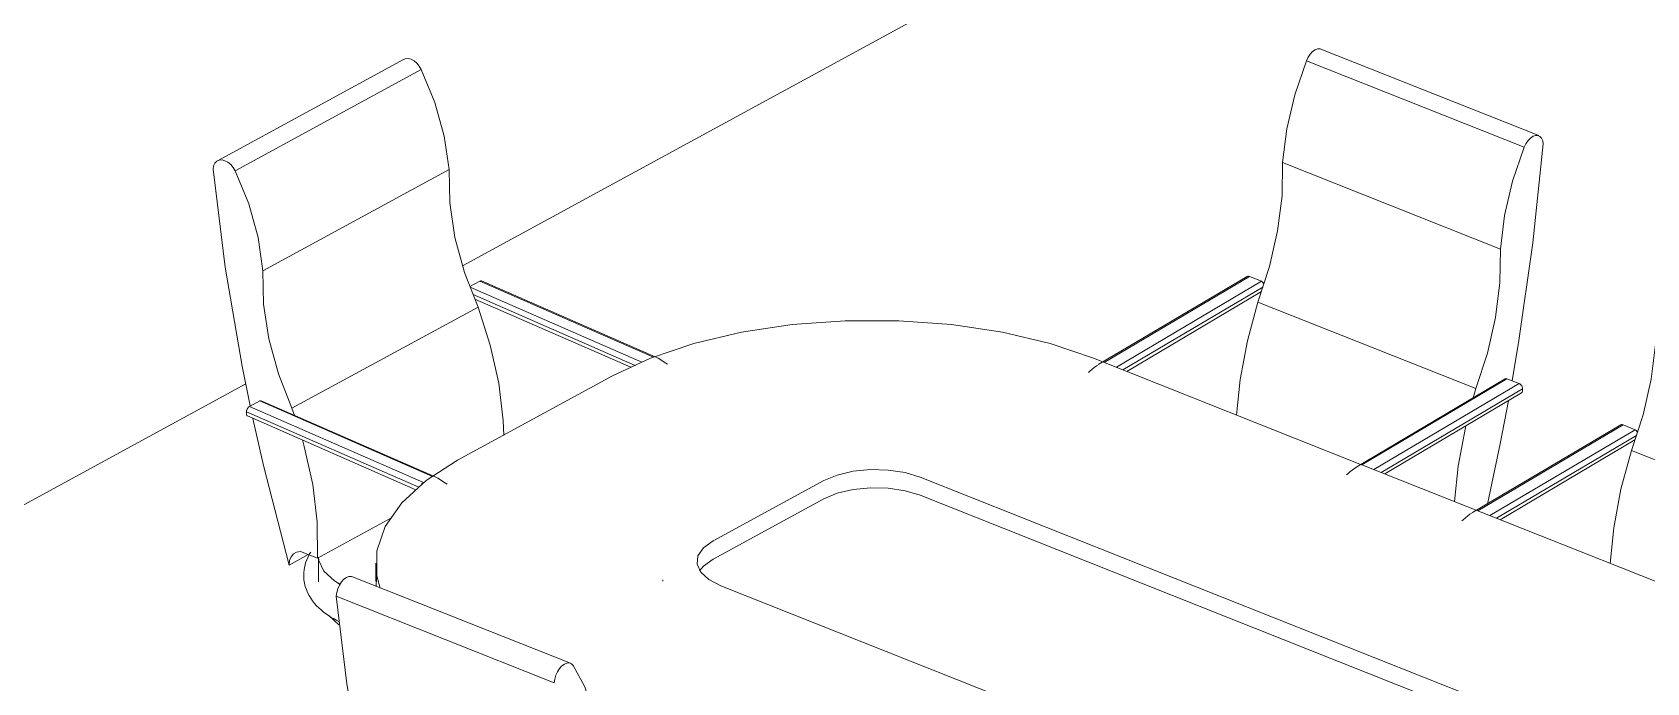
# Model space of a CAD drawing. Header units: millimetres. Extents: x -44545 to 51785, y -22696 to 32686.
# Drawn here: x 17690 to 20056, y 21611 to 22564 of the extents above; entities that cross this region are included whole.
import ezdxf

# ---------------------------------------------------------------- set-up
doc = ezdxf.new("R2010")
doc.units = ezdxf.units.MM
doc.layers.add('A-FLOR', color=192, linetype='Continuous', lineweight=9)
doc.layers.add('A-GENM', color=13, linetype='Continuous', lineweight=9)

# ---------------------------------------------------------------- blocks, each defined once
blk = doc.blocks.new('Table Conference 8 Seater_1_ - Table Conference 8 Seater_1_-199038-3D Section 3')
at = {"layer": 'A-GENM'}
for p, q in [((19897.8, 22412.9), (19578.4, 22539.7)), ((18233.9, 22524.6), (17961.2, 22376)), ((17987.1, 22361.1), (18259.8, 22509.7)), ((19557.2, 22522.6), (19876.6, 22395.8)), ((18027.8, 22214.7), (18300.5, 22363.3)), ((19522.4, 22373.5), (19841.9, 22246.6)), ((18331.2, 22191.8), (18345.5, 22199.7)), ((18600.3, 22088.2), (18345.5, 22199.7)), ((18602.9, 22088.6), (18348.1, 22200.1)), ((19470.5, 22206.5), (19253, 22077.7)), ((19473.7, 22206.4), (19261, 22080.4)), ((19278.7, 22073.4), (19491.4, 22199.4)), ((19473.7, 22206.4), (19491.4, 22199.4)), ((18331.5, 22191), (18583.2, 22080.8)), ((18573.2, 22076.2), (18335.8, 22180.1)), ((18338.4, 22173.4), (18567.1, 22073.3)), ((19493.3, 22190.9), (19288.4, 22069.5)), ((19293.8, 22067.4), (19491.2, 22184.3)), ((18343, 22161.7), (18070.3, 22013.2)), ((19805.6, 22042.2), (19486.2, 22169)), ((19638.1, 21930.6), (19245.1, 22086.7)), ((18540.2, 22060.8), (18313, 21937)), ((19848.7, 22056.3), (19631.3, 21927.5)), ((19638.6, 21930.6), (19851.2, 22056.5)), ((19851.2, 22056.5), (19868.9, 22049.5)), ((19868.9, 22049.5), (19656.1, 21923.5)), ((19873.9, 22042), (19666.7, 21919.3)), ((19672, 21917.1), (19872.7, 22036)), ((19805.6, 22042.2), (19801.5, 22028.5)), ((19874, 22038.8), (19873.9, 22042)), ((18003.9, 22008.1), (18003.8, 22004.8)), ((18256.1, 21897.6), (18003.9, 22008.1)), ((18008.2, 22015.9), (18023.3, 22024.1)), ((18263, 21904.3), (18008.2, 22015.9)), ((18023.3, 22024.1), (18276.2, 21913.4)), ((18280, 21912.6), (18025.2, 22024.2)), ((18074.2, 22002.6), (18070.3, 22013.2)), ((18005, 22002), (18252, 21893.9)), ((20018, 21989.1), (19800.6, 21860.3)), ((19808.6, 21862.9), (20021.3, 21989)), ((20021.3, 21989), (20039, 21981.9)), ((20039, 21981.9), (19826.2, 21855.9)), ((20040.9, 21973.4), (19836, 21852)), ((19841.3, 21849.9), (20038.7, 21966.8)), ((20353.1, 21824.7), (20033.7, 21951.6)), ((20185.6, 21713.2), (19638.4, 21930.5)), ((18687.7, 21818.8), (18850, 21907.2)), ((18991, 21912.4), (20436, 21338.5)), ((18687.7, 21792.2), (18850, 21880.7)), ((18850, 21880.7), (18687.7, 21792.2)), ((18991, 21885.8), (20436, 21312)), ((20436, 21312), (18991, 21885.8)), ((18107.7, 21793.5), (18215.3, 21852.1)), ((18066.1, 21783.5), (18094.3, 21798.8)), ((18082.6, 21803.5), (18107.7, 21793.5)), ((18109.2, 21795.1), (18109.2, 21759.1)), ((18193.2, 21786), (18193.2, 21759.4)), ((18193.5, 21752.2), (18194.8, 21777.6)), ((18478.4, 21639.6), (18159, 21766.4)), ((18613.7, 21762), (18613.7, 21759.9)), ((20143.8, 21179.4), (18698.8, 21753.2)), ((18454.7, 21611), (18135.3, 21737.9)), ((18139.2, 21695.8), (18124.4, 21709.3))]:
    blk.add_line(p, q, dxfattribs=at)
for points in [[(19557.2, 22522.6, 0), (19559.7, 22527.9, 0), (19562.8, 22532.5, 0), (19566.3, 22536.2, 0), (19570, 22538.8, 0), (19573.7, 22540.1, 0), (19577.2, 22540.1, 0), (19578.4, 22539.7, 0)], [(18232.8, 22523.9, 0), (18236.4, 22525.5, 0), (18240.5, 22525.8, 0), (18244.8, 22524.8, 0), (18249.2, 22522.5, 0), (18253.3, 22519.1, 0), (18256.9, 22514.7, 0), (18259.8, 22509.7, 0)], [(18259.8, 22509.7, 0), (18279.8, 22461.3, 0), (18293.5, 22412, 0), (18300.5, 22363.3, 0)], [(19522.4, 22373.5, 0), (19528.4, 22422.7, 0), (19540.1, 22472.9, 0), (19557.2, 22522.6, 0)], [(19904.3, 22400.8, 0), (19903.6, 22405.4, 0), (19902, 22409.2, 0), (19899.6, 22411.8, 0), (19896.6, 22413.2, 0), (19893.1, 22413.3, 0), (19889.4, 22411.9, 0), (19885.7, 22409.3, 0), (19882.2, 22405.6, 0), (19879.1, 22401, 0), (19876.6, 22395.8, 0)], [(19876.6, 22395.8, 0), (19859.5, 22346, 0), (19847.8, 22295.8, 0), (19841.9, 22246.6, 0)], [(19858.7, 22053.9, 0), (19868, 22109.2, 0), (19889, 22255.8, 0), (19904.3, 22400.8, 0)], [(17987.1, 22361.1, 0), (17984.2, 22366.1, 0), (17980.6, 22370.5, 0), (17976.5, 22373.9, 0), (17972.1, 22376.2, 0), (17967.8, 22377.3, 0), (17963.7, 22377, 0), (17960.1, 22375.3, 0), (17957.3, 22372.5, 0), (17955.5, 22368.6, 0), (17954.6, 22363.9, 0)], [(17954.6, 22363.9, 0), (17972.6, 22220.2, 0), (17997.2, 22075.2, 0), (18008.9, 22016.8, 0)], [(18300.5, 22363.3, 0), (18301.5, 22314.3, 0), (18309.1, 22263.6, 0), (18323.1, 22212.3, 0), (18343, 22161.7, 0)], [(19486.2, 22169, 0), (19503.2, 22221, 0), (19515.1, 22273.2, 0), (19521.6, 22324.5, 0), (19522.4, 22373.5, 0)], [(18027.8, 22214.7, 0), (18020.8, 22263.4, 0), (18007.1, 22312.7, 0), (17987.1, 22361.1, 0)], [(19841.9, 22246.6, 0), (19841, 22197.6, 0), (19834.5, 22146.3, 0), (19822.6, 22094.1, 0), (19805.6, 22042.2, 0)], [(18070.3, 22013.2, 0), (18050.4, 22063.7, 0), (18036.4, 22115, 0), (18028.8, 22165.8, 0), (18027.8, 22214.7, 0)], [(18345.5, 22199.7, 0), (18346.5, 22200.1, 0), (18347.4, 22200.3, 0), (18348.2, 22200.1, 0)], [(19470.6, 22206.6, 0), (19471.6, 22206.9, 0), (19472.6, 22206.8, 0), (19473.7, 22206.4, 0)], [(19491.4, 22199.4, 0), (19492.6, 22198.7, 0), (19493.6, 22197.6, 0), (19494.5, 22196.4, 0)], [(18343, 22161.7, 0), (18361, 22106, 0), (18373.4, 22050.2, 0), (18379.9, 21995.2, 0), (18380.8, 21973.4, 0)], [(19454.9, 22003.3, 0), (19460.2, 22055.4, 0), (19470.8, 22112.1, 0), (19486.2, 22169, 0)], [(20033.7, 21951.6, 0), (20050.8, 22003.5, 0), (20062.7, 22055.7, 0), (20069.1, 22107, 0), (20070, 22156, 0)], [(19245.1, 22086.7, 0), (19181.7, 22108.1, 0), (19111.8, 22124.7, 0), (19037.1, 22135.9, 0), (18959.6, 22141.6, 0), (18881.2, 22141.6, 0), (18803.7, 22135.9, 0), (18729.1, 22124.6, 0), (18659.2, 22108.1, 0), (18595.7, 22086.6, 0), (18540.2, 22060.8, 0)], [(18603, 22088.6, 0), (18606.9, 22086.5, 0), (18610.8, 22084.4, 0), (18614.6, 22082, 0), (18618.4, 22079.5, 0), (18620.7, 22077.9, 0)], [(19252.8, 22077.6, 0), (19249.5, 22075.3, 0), (19246.2, 22072.9, 0), (19242.9, 22070.2, 0), (19239.6, 22067.5, 0), (19237.7, 22065.7, 0)], [(19848.7, 22056.3, 0), (19849, 22056.5, 0), (19850.1, 22056.7, 0), (19851.2, 22056.5, 0)], [(19868.9, 22049.5, 0), (19870, 22049, 0), (19871.1, 22048.2, 0), (19872, 22047.2, 0), (19872.9, 22046, 0), (19873.5, 22044.7, 0), (19873.8, 22043.3, 0), (19873.9, 22042, 0)], [(19874, 22038.8, 0), (19873.9, 22037.7, 0), (19873.5, 22036.8, 0), (19873, 22036.2, 0), (19872.7, 22036, 0)], [(18003.9, 22008.1, 0), (18003.9, 22009.4, 0), (18004.3, 22010.8, 0), (18004.8, 22012.1, 0), (18005.5, 22013.4, 0), (18006.3, 22014.5, 0), (18007.2, 22015.3, 0), (18008.2, 22015.9, 0)], [(18023.3, 22024.1, 0), (18024.3, 22024.3, 0), (18025.1, 22024.2, 0), (18025.2, 22024.2, 0)], [(19822.8, 21872.9, 0), (19841.4, 21961.3, 0), (19853.4, 22024.3, 0)], [(18005.3, 22002, 0), (18004.6, 22002.3, 0), (18004.1, 22002.9, 0), (18003.8, 22003.8, 0), (18003.8, 22004.8, 0)], [(18012.8, 21998.4, 0), (18028.4, 21929.5, 0), (18066.1, 21783.5, 0)], [(19790.8, 21987.7, 0), (19790.2, 21985.2, 0), (19779.6, 21928.5, 0), (19774.3, 21876.4, 0)], [(20018.2, 21989.2, 0), (20019.1, 21989.4, 0), (20020.2, 21989.4, 0), (20021.3, 21989, 0)], [(18107.7, 21793.5, 0), (18107.2, 21846.6, 0), (18100.7, 21901.6, 0), (18088.3, 21957.4, 0), (18085.6, 21967.1, 0)], [(20039, 21981.9, 0), (20040.1, 21981.2, 0), (20041.2, 21980.2, 0), (20042.1, 21978.9, 0)], [(18313, 21937, 0), (18266.9, 21907.5, 0), (18231.3, 21874.9, 0), (18207, 21840.2, 0), (18194.8, 21804.2, 0), (18194.8, 21767.7, 0), (18199.4, 21749.5, 0)], [(20002.4, 21785.8, 0), (20007.8, 21837.9, 0), (20018.3, 21894.6, 0), (20033.7, 21951.6, 0)], [(18280, 21912.6, 0), (18283.9, 21910.6, 0), (18287.8, 21908.4, 0), (18291.6, 21906.1, 0), (18295.4, 21903.6, 0), (18297.8, 21901.9, 0)], [(18850, 21907.2, 0), (18869.4, 21915.3, 0), (18892.7, 21920.9, 0), (18918.2, 21923.4, 0), (18944.3, 21922.7, 0), (18969.1, 21919, 0), (18991, 21912.4, 0)], [(19631.1, 21927.4, 0), (19627.7, 21925.1, 0), (19624.4, 21922.6, 0), (19621.1, 21920, 0), (19617.9, 21917.3, 0), (19616, 21915.5, 0)], [(18263, 21904.3, 0), (18260.8, 21902.6, 0), (18260, 21901.4, 0)], [(18850, 21880.7, 0), (18869.4, 21888.8, 0), (18892.7, 21894.3, 0), (18918.2, 21896.8, 0), (18944.3, 21896.2, 0), (18969.1, 21892.4, 0), (18991, 21885.8, 0)], [(18991, 21885.8, 0), (18969.1, 21892.4, 0), (18944.3, 21896.2, 0), (18918.2, 21896.8, 0), (18892.7, 21894.3, 0), (18869.4, 21888.8, 0), (18850, 21880.7, 0)], [(19800.4, 21860.1, 0), (19797, 21857.9, 0), (19793.7, 21855.4, 0), (19790.4, 21852.8, 0), (19787.2, 21850, 0), (19785.3, 21848.3, 0)], [(18698.8, 21753.2, 0), (18681.3, 21762.2, 0), (18669.5, 21773, 0), (18664, 21784.9, 0), (18665.4, 21797, 0), (18673.5, 21808.6, 0), (18687.7, 21818.8, 0)], [(18066.1, 21783.5, 0), (18066.9, 21790.1, 0), (18069.1, 21795.7, 0), (18072.6, 21800, 0), (18077.2, 21802.6, 0), (18082.6, 21803.5, 0)], [(18098, 21802.4, 0), (18096.2, 21799.7, 0), (18093.9, 21795.5, 0), (18092, 21791.1, 0), (18090.3, 21786.5, 0), (18089, 21781.8, 0), (18088.1, 21776.9, 0), (18087.6, 21771.9, 0), (18087.5, 21766.9, 0), (18087.9, 21761.9, 0), (18088.7, 21757, 0), (18089.8, 21752.2, 0), (18091.4, 21747.6, 0), (18093.3, 21743.1, 0), (18095.4, 21738.9, 0), (18097.9, 21734.8, 0), (18100.5, 21731, 0), (18103.4, 21727.3, 0), (18106.5, 21723.9, 0), (18109.7, 21720.6, 0), (18113.1, 21717.6, 0), (18116.6, 21714.6, 0), (18120.3, 21711.9, 0), (18124.1, 21709.3, 0), (18128, 21706.8, 0), (18132.1, 21704.4, 0), (18136.3, 21702.2, 0), (18139.7, 21700.4, 0)], [(18109.2, 21795.1, 0), (18109.6, 21790.3, 0), (18116.8, 21774.5, 0), (18132.6, 21760.1, 0), (18140.3, 21755.4, 0)], [(18109.2, 21795.1, 0), (18109.6, 21790.3, 0), (18116.8, 21774.5, 0), (18132.6, 21760.1, 0), (18140.2, 21755.4, 0)], [(18667.8, 21775.1, 0), (18673.5, 21782, 0), (18687.7, 21792.2, 0)], [(18687.7, 21792.2, 0), (18673.5, 21782, 0), (18667.8, 21775.1, 0)], [(18135.3, 21737.9, 0), (18136, 21743.3, 0), (18137.6, 21748.8, 0), (18140, 21754, 0), (18143, 21758.7, 0), (18146.5, 21762.6, 0), (18150.2, 21765.3, 0), (18153.9, 21766.7, 0), (18157.4, 21766.9, 0), (18160.4, 21765.7, 0)], [(18230.5, 21253.6, 0), (18198.3, 21367.1, 0), (18171.6, 21485.9, 0), (18150.6, 21609.6, 0), (18135.3, 21737.9, 0)], [(18482.4, 21636.2, 0), (18479.9, 21638.8, 0), (18476.9, 21640, 0), (18473.3, 21639.9, 0), (18469.6, 21638.4, 0), (18465.9, 21635.7, 0), (18462.4, 21631.9, 0), (18459.4, 21627.2, 0), (18457, 21621.9, 0), (18455.4, 21616.4, 0), (18454.7, 21611, 0)], [(18517.2, 21524.9, 0), (18511.2, 21567.6, 0), (18499.5, 21605.1, 0), (18482.4, 21636.2, 0)]]:
    blk.add_polyline3d(points, dxfattribs=at)

msp = doc.modelspace()

# ---------------------------------------------------------------- linework, layer by layer
at = {"layer": 'A-FLOR'}
for p, q in [((19531.2, 22881.9), (18320.4, 22222.2)), ((18002.8, 22049.2), (14300, 20031.9))]:
    msp.add_line(p, q, dxfattribs=at)

# ---------------------------------------------------------------- block references
at = {"layer": 'A-GENM'}
msp.add_blockref('Table Conference 8 Seater_1_ - Table Conference 8 Seater_1_-199038-3D Section 3', (0, 0), dxfattribs=at)

doc.saveas('drawing.dxf')
